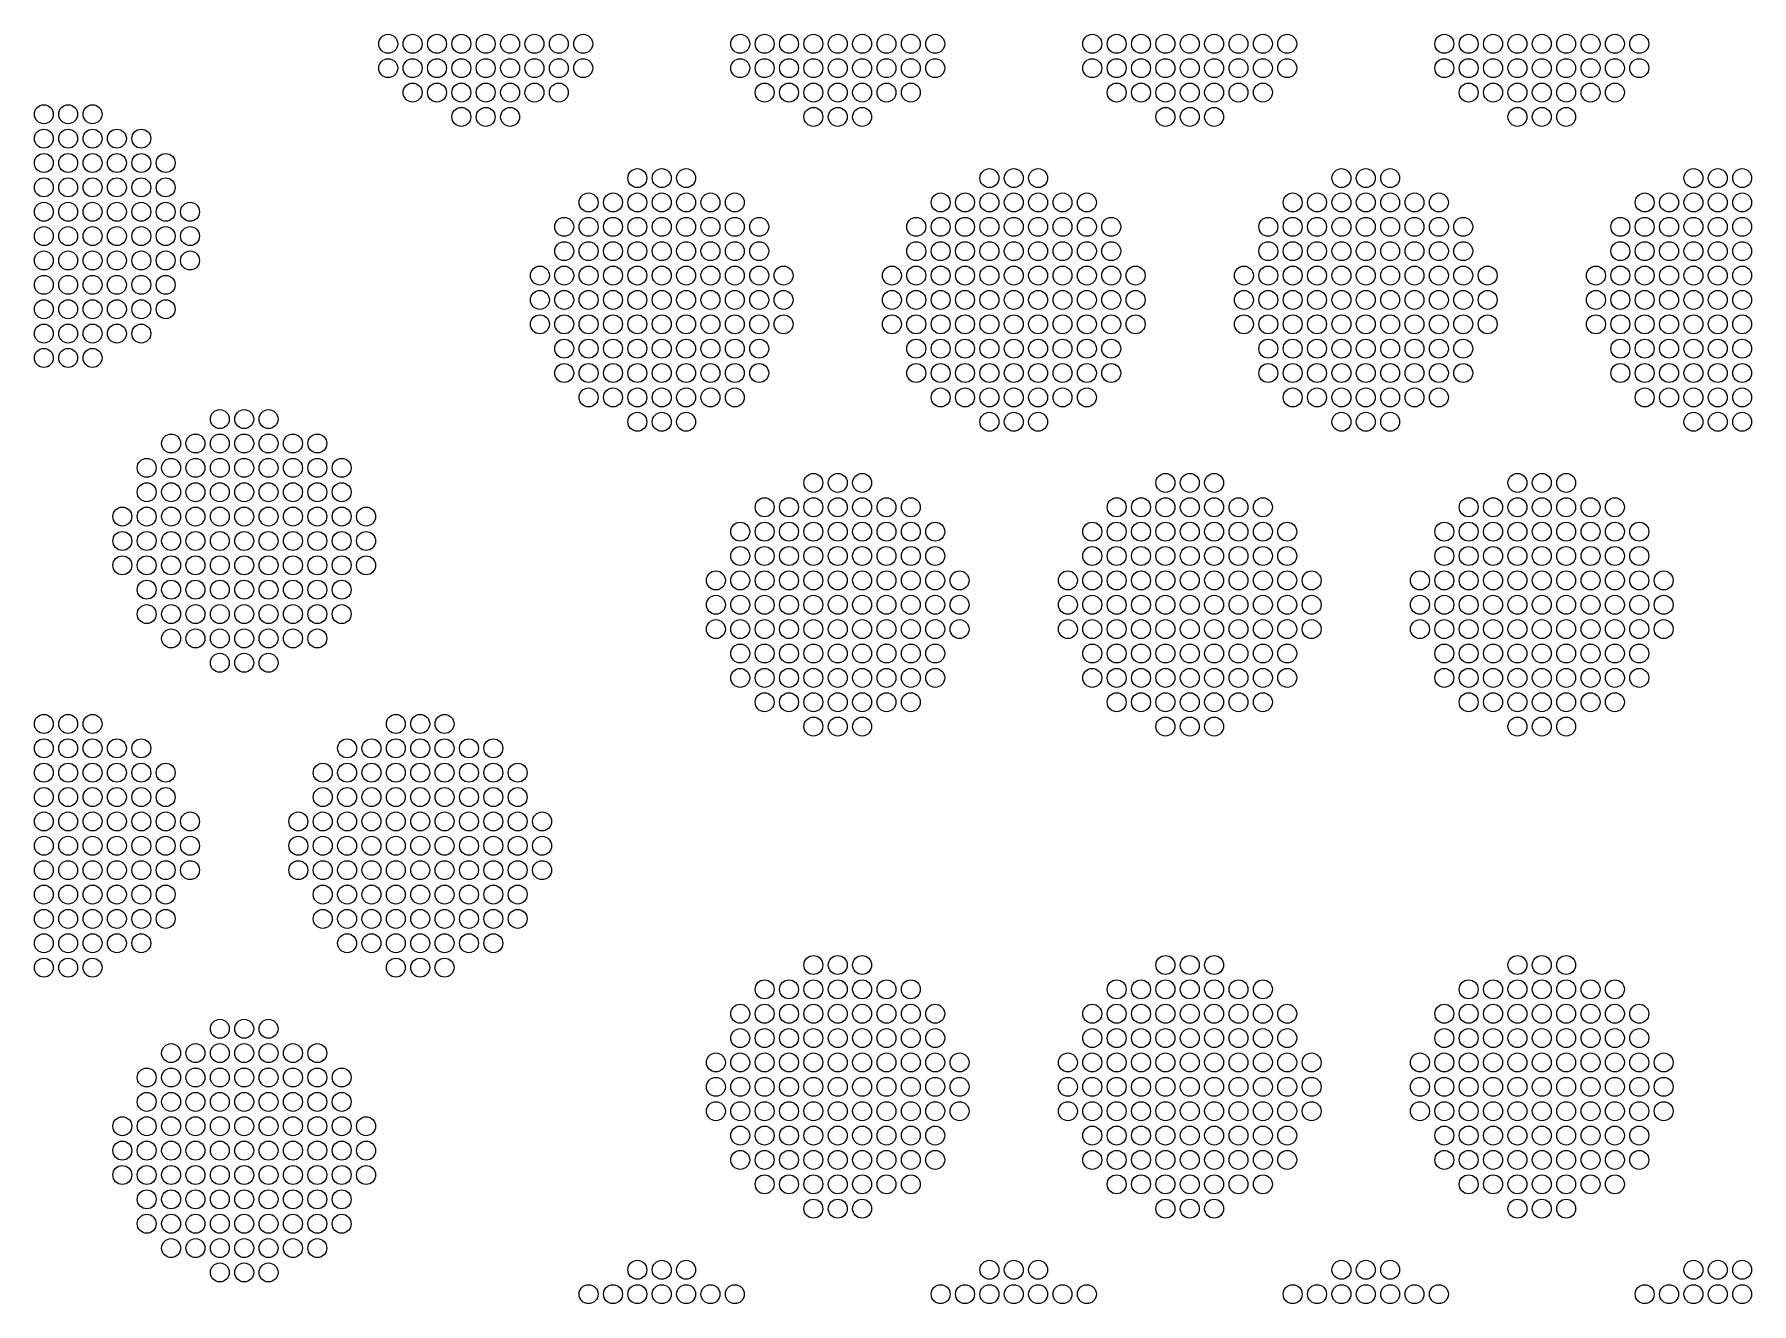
# Model space of a CAD drawing. Extents: x -49 to 54, y -38 to 38.
# Drawn here: x -23.31 to -16.97, y -28.4 to -23.71 of the extents above; entities that cross this region are included whole.
import ezdxf

# ---------------------------------------------------------------- set-up
doc = ezdxf.new("R2010")
doc.units = 0
doc.layers.add('LOWER_ELECTRODE', color=1, linetype='CONTINUOUS')

msp = doc.modelspace()

# ---------------------------------------------------------------- linework, layer by layer
at = {"layer": 'LOWER_ELECTRODE'}
for centre in [(-22.0065, -23.7439), (-21.9165, -23.7439), (-21.8265, -23.7439), (-21.7365, -23.7439), (-21.6465, -23.7439), (-21.5565, -23.7439), (-21.4665, -23.7439), (-21.3765, -23.7439), (-21.2865, -23.7439), (-20.7065, -23.7439), (-20.6165, -23.7439), (-20.5265, -23.7439), (-20.4365, -23.7439), (-20.3465, -23.7439), (-20.2565, -23.7439), (-20.1665, -23.7439), (-20.0765, -23.7439), (-19.9865, -23.7439), (-19.4065, -23.7439), (-19.3165, -23.7439), (-19.2265, -23.7439), (-19.1365, -23.7439), (-19.0465, -23.7439), (-18.9565, -23.7439), (-18.8665, -23.7439), (-18.7765, -23.7439), (-18.6865, -23.7439), (-18.1065, -23.7439), (-18.0165, -23.7439), (-17.9265, -23.7439), (-17.8365, -23.7439), (-17.7465, -23.7439), (-17.6565, -23.7439), (-17.5665, -23.7439), (-17.4765, -23.7439), (-17.3865, -23.7439), (-22.0065, -23.8339), (-21.9165, -23.8339), (-21.8265, -23.8339), (-21.7365, -23.8339), (-21.6465, -23.8339), (-21.5565, -23.8339), (-21.4665, -23.8339), (-21.3765, -23.8339), (-21.2865, -23.8339), (-20.7065, -23.8339), (-20.6165, -23.8339), (-20.5265, -23.8339), (-20.4365, -23.8339), (-20.3465, -23.8339), (-20.2565, -23.8339), (-20.1665, -23.8339), (-20.0765, -23.8339), (-19.9865, -23.8339), (-19.4065, -23.8339), (-19.3165, -23.8339), (-19.2265, -23.8339), (-19.1365, -23.8339), (-19.0465, -23.8339), (-18.9565, -23.8339), (-18.8665, -23.8339), (-18.7765, -23.8339), (-18.6865, -23.8339), (-18.1065, -23.8339), (-18.0165, -23.8339), (-17.9265, -23.8339), (-17.8365, -23.8339), (-17.7465, -23.8339), (-17.6565, -23.8339), (-17.5665, -23.8339), (-17.4765, -23.8339), (-17.3865, -23.8339), (-21.9165, -23.9239), (-21.8265, -23.9239), (-21.7365, -23.9239), (-21.6465, -23.9239), (-21.5565, -23.9239), (-21.4665, -23.9239), (-21.3765, -23.9239), (-20.6165, -23.9239), (-20.5265, -23.9239), (-20.4365, -23.9239), (-20.3465, -23.9239), (-20.2565, -23.9239), (-20.1665, -23.9239), (-20.0765, -23.9239), (-19.3165, -23.9239), (-19.2265, -23.9239), (-19.1365, -23.9239), (-19.0465, -23.9239), (-18.9565, -23.9239), (-18.8665, -23.9239), (-18.7765, -23.9239), (-18.0165, -23.9239), (-17.9265, -23.9239), (-17.8365, -23.9239), (-17.7465, -23.9239), (-17.6565, -23.9239), (-17.5665, -23.9239), (-17.4765, -23.9239), (-23.2784, -24.0041), (-23.1884, -24.0041), (-23.0984, -24.0041), (-21.7365, -24.0139), (-21.6465, -24.0139), (-21.5565, -24.0139), (-20.4365, -24.0139), (-20.3465, -24.0139), (-20.2565, -24.0139), (-19.1365, -24.0139), (-19.0465, -24.0139), (-18.9565, -24.0139), (-17.8365, -24.0139), (-17.7465, -24.0139), (-17.6565, -24.0139), (-23.2784, -24.0941), (-23.1884, -24.0941), (-23.0984, -24.0941), (-23.0084, -24.0941), (-22.9184, -24.0941), (-23.2784, -24.1841), (-23.1884, -24.1841), (-23.0984, -24.1841), (-23.0084, -24.1841), (-22.9184, -24.1841), (-22.8284, -24.1841), (-21.0865, -24.2398), (-20.9965, -24.2398), (-20.9065, -24.2398), (-19.7865, -24.2398), (-19.6965, -24.2398), (-19.6065, -24.2398), (-18.4865, -24.2398), (-18.3965, -24.2398), (-18.3065, -24.2398), (-17.1865, -24.2398), (-17.0965, -24.2398), (-17.0065, -24.2398), (-23.2784, -24.2741), (-23.1884, -24.2741), (-23.0984, -24.2741), (-23.0084, -24.2741), (-22.9184, -24.2741), (-22.8284, -24.2741), (-23.2784, -24.3641), (-23.1884, -24.3641), (-23.0984, -24.3641), (-23.0084, -24.3641), (-22.9184, -24.3641), (-22.8284, -24.3641), (-22.7384, -24.3641), (-21.2665, -24.3298), (-21.1765, -24.3298), (-21.0865, -24.3298), (-20.9965, -24.3298), (-20.9065, -24.3298), (-20.8165, -24.3298), (-20.7265, -24.3298), (-19.9665, -24.3298), (-19.8765, -24.3298), (-19.7865, -24.3298), (-19.6965, -24.3298), (-19.6065, -24.3298), (-19.5165, -24.3298), (-19.4265, -24.3298), (-18.6665, -24.3298), (-18.5765, -24.3298), (-18.4865, -24.3298), (-18.3965, -24.3298), (-18.3065, -24.3298), (-18.2165, -24.3298), (-18.1265, -24.3298), (-17.3665, -24.3298), (-17.2765, -24.3298), (-17.1865, -24.3298), (-17.0965, -24.3298), (-17.0065, -24.3298), (-21.3565, -24.4198), (-21.2665, -24.4198), (-21.1765, -24.4198), (-21.0865, -24.4198), (-20.9965, -24.4198), (-20.9065, -24.4198), (-20.8165, -24.4198), (-20.7265, -24.4198), (-20.6365, -24.4198), (-20.0565, -24.4198), (-19.9665, -24.4198), (-19.8765, -24.4198), (-19.7865, -24.4198), (-19.6965, -24.4198), (-19.6065, -24.4198), (-19.5165, -24.4198), (-19.4265, -24.4198), (-19.3365, -24.4198), (-18.7565, -24.4198), (-18.6665, -24.4198), (-18.5765, -24.4198), (-18.4865, -24.4198), (-18.3965, -24.4198), (-18.3065, -24.4198), (-18.2165, -24.4198), (-18.1265, -24.4198), (-18.0365, -24.4198), (-17.4565, -24.4198), (-17.3665, -24.4198), (-17.2765, -24.4198), (-17.1865, -24.4198), (-17.0965, -24.4198), (-17.0065, -24.4198), (-23.2784, -24.4541), (-23.1884, -24.4541), (-23.0984, -24.4541), (-23.0084, -24.4541), (-22.9184, -24.4541), (-22.8284, -24.4541), (-22.7384, -24.4541), (-21.3565, -24.5098), (-21.2665, -24.5098), (-21.1765, -24.5098), (-21.0865, -24.5098), (-20.9965, -24.5098), (-20.9065, -24.5098), (-20.8165, -24.5098), (-20.7265, -24.5098), (-20.6365, -24.5098), (-20.0565, -24.5098), (-19.9665, -24.5098), (-19.8765, -24.5098), (-19.7865, -24.5098), (-19.6965, -24.5098), (-19.6065, -24.5098), (-19.5165, -24.5098), (-19.4265, -24.5098), (-19.3365, -24.5098), (-18.7565, -24.5098), (-18.6665, -24.5098), (-18.5765, -24.5098), (-18.4865, -24.5098), (-18.3965, -24.5098), (-18.3065, -24.5098), (-18.2165, -24.5098), (-18.1265, -24.5098), (-18.0365, -24.5098), (-17.4565, -24.5098), (-17.3665, -24.5098), (-17.2765, -24.5098), (-17.1865, -24.5098), (-17.0965, -24.5098), (-17.0065, -24.5098), (-23.2784, -24.5441), (-23.1884, -24.5441), (-23.0984, -24.5441), (-23.0084, -24.5441), (-22.9184, -24.5441), (-22.8284, -24.5441), (-22.7384, -24.5441), (-23.2784, -24.6341), (-23.1884, -24.6341), (-23.0984, -24.6341), (-23.0084, -24.6341), (-22.9184, -24.6341), (-22.8284, -24.6341), (-21.4465, -24.5998), (-21.3565, -24.5998), (-21.2665, -24.5998), (-21.1765, -24.5998), (-21.0865, -24.5998), (-20.9965, -24.5998), (-20.9065, -24.5998), (-20.8165, -24.5998), (-20.7265, -24.5998), (-20.6365, -24.5998), (-20.5465, -24.5998), (-20.1465, -24.5998), (-20.0565, -24.5998), (-19.9665, -24.5998), (-19.8765, -24.5998), (-19.7865, -24.5998), (-19.6965, -24.5998), (-19.6065, -24.5998), (-19.5165, -24.5998), (-19.4265, -24.5998), (-19.3365, -24.5998), (-19.2465, -24.5998), (-18.8465, -24.5998), (-18.7565, -24.5998), (-18.6665, -24.5998), (-18.5765, -24.5998), (-18.4865, -24.5998), (-18.3965, -24.5998), (-18.3065, -24.5998), (-18.2165, -24.5998), (-18.1265, -24.5998), (-18.0365, -24.5998), (-17.9465, -24.5998), (-17.5465, -24.5998), (-17.4565, -24.5998), (-17.3665, -24.5998), (-17.2765, -24.5998), (-17.1865, -24.5998), (-17.0965, -24.5998), (-17.0065, -24.5998), (-21.4465, -24.6898), (-21.3565, -24.6898), (-21.2665, -24.6898), (-21.1765, -24.6898), (-21.0865, -24.6898), (-20.9965, -24.6898), (-20.9065, -24.6898), (-20.8165, -24.6898), (-20.7265, -24.6898), (-20.6365, -24.6898), (-20.5465, -24.6898), (-20.1465, -24.6898), (-20.0565, -24.6898), (-19.9665, -24.6898), (-19.8765, -24.6898), (-19.7865, -24.6898), (-19.6965, -24.6898), (-19.6065, -24.6898), (-19.5165, -24.6898), (-19.4265, -24.6898), (-19.3365, -24.6898), (-19.2465, -24.6898), (-18.8465, -24.6898), (-18.7565, -24.6898), (-18.6665, -24.6898), (-18.5765, -24.6898), (-18.4865, -24.6898), (-18.3965, -24.6898), (-18.3065, -24.6898), (-18.2165, -24.6898), (-18.1265, -24.6898), (-18.0365, -24.6898), (-17.9465, -24.6898), (-17.5465, -24.6898), (-17.4565, -24.6898), (-17.3665, -24.6898), (-17.2765, -24.6898), (-17.1865, -24.6898), (-17.0965, -24.6898), (-17.0065, -24.6898), (-23.2784, -24.7241), (-23.1884, -24.7241), (-23.0984, -24.7241), (-23.0084, -24.7241), (-22.9184, -24.7241), (-22.8284, -24.7241), (-23.2784, -24.8141), (-23.1884, -24.8141), (-23.0984, -24.8141), (-23.0084, -24.8141), (-22.9184, -24.8141), (-21.4465, -24.7798), (-21.3565, -24.7798), (-21.2665, -24.7798), (-21.1765, -24.7798), (-21.0865, -24.7798), (-20.9965, -24.7798), (-20.9065, -24.7798), (-20.8165, -24.7798), (-20.7265, -24.7798), (-20.6365, -24.7798), (-20.5465, -24.7798), (-20.1465, -24.7798), (-20.0565, -24.7798), (-19.9665, -24.7798), (-19.8765, -24.7798), (-19.7865, -24.7798), (-19.6965, -24.7798), (-19.6065, -24.7798), (-19.5165, -24.7798), (-19.4265, -24.7798), (-19.3365, -24.7798), (-19.2465, -24.7798), (-18.8465, -24.7798), (-18.7565, -24.7798), (-18.6665, -24.7798), (-18.5765, -24.7798), (-18.4865, -24.7798), (-18.3965, -24.7798), (-18.3065, -24.7798), (-18.2165, -24.7798), (-18.1265, -24.7798), (-18.0365, -24.7798), (-17.9465, -24.7798), (-17.5465, -24.7798), (-17.4565, -24.7798), (-17.3665, -24.7798), (-17.2765, -24.7798), (-17.1865, -24.7798), (-17.0965, -24.7798), (-17.0065, -24.7798), (-21.3565, -24.8698), (-21.2665, -24.8698), (-21.1765, -24.8698), (-21.0865, -24.8698), (-20.9965, -24.8698), (-20.9065, -24.8698), (-20.8165, -24.8698), (-20.7265, -24.8698), (-20.6365, -24.8698), (-20.0565, -24.8698), (-19.9665, -24.8698), (-19.8765, -24.8698), (-19.7865, -24.8698), (-19.6965, -24.8698), (-19.6065, -24.8698), (-19.5165, -24.8698), (-19.4265, -24.8698), (-19.3365, -24.8698), (-18.7565, -24.8698), (-18.6665, -24.8698), (-18.5765, -24.8698), (-18.4865, -24.8698), (-18.3965, -24.8698), (-18.3065, -24.8698), (-18.2165, -24.8698), (-18.1265, -24.8698), (-18.0365, -24.8698), (-17.4565, -24.8698), (-17.3665, -24.8698), (-17.2765, -24.8698), (-17.1865, -24.8698), (-17.0965, -24.8698), (-17.0065, -24.8698), (-23.2784, -24.9041), (-23.1884, -24.9041), (-23.0984, -24.9041), (-21.3565, -24.9598), (-21.2665, -24.9598), (-21.1765, -24.9598), (-21.0865, -24.9598), (-20.9965, -24.9598), (-20.9065, -24.9598), (-20.8165, -24.9598), (-20.7265, -24.9598), (-20.6365, -24.9598), (-20.0565, -24.9598), (-19.9665, -24.9598), (-19.8765, -24.9598), (-19.7865, -24.9598), (-19.6965, -24.9598), (-19.6065, -24.9598), (-19.5165, -24.9598), (-19.4265, -24.9598), (-19.3365, -24.9598), (-18.7565, -24.9598), (-18.6665, -24.9598), (-18.5765, -24.9598), (-18.4865, -24.9598), (-18.3965, -24.9598), (-18.3065, -24.9598), (-18.2165, -24.9598), (-18.1265, -24.9598), (-18.0365, -24.9598), (-17.4565, -24.9598), (-17.3665, -24.9598), (-17.2765, -24.9598), (-17.1865, -24.9598), (-17.0965, -24.9598), (-17.0065, -24.9598), (-21.2665, -25.0498), (-21.1765, -25.0498), (-21.0865, -25.0498), (-20.9965, -25.0498), (-20.9065, -25.0498), (-20.8165, -25.0498), (-20.7265, -25.0498), (-19.9665, -25.0498), (-19.8765, -25.0498), (-19.7865, -25.0498), (-19.6965, -25.0498), (-19.6065, -25.0498), (-19.5165, -25.0498), (-19.4265, -25.0498), (-18.6665, -25.0498), (-18.5765, -25.0498), (-18.4865, -25.0498), (-18.3965, -25.0498), (-18.3065, -25.0498), (-18.2165, -25.0498), (-18.1265, -25.0498), (-17.3665, -25.0498), (-17.2765, -25.0498), (-17.1865, -25.0498), (-17.0965, -25.0498), (-17.0065, -25.0498), (-22.6284, -25.13), (-22.5384, -25.13), (-22.4484, -25.13), (-21.0865, -25.1398), (-20.9965, -25.1398), (-20.9065, -25.1398), (-19.7865, -25.1398), (-19.6965, -25.1398), (-19.6065, -25.1398), (-18.4865, -25.1398), (-18.3965, -25.1398), (-18.3065, -25.1398), (-17.1865, -25.1398), (-17.0965, -25.1398), (-17.0065, -25.1398), (-22.8084, -25.22), (-22.7184, -25.22), (-22.6284, -25.22), (-22.5384, -25.22), (-22.4484, -25.22), (-22.3584, -25.22), (-22.2684, -25.22), (-22.8984, -25.31), (-22.8084, -25.31), (-22.7184, -25.31), (-22.6284, -25.31), (-22.5384, -25.31), (-22.4484, -25.31), (-22.3584, -25.31), (-22.2684, -25.31), (-22.1784, -25.31), (-22.8984, -25.4), (-22.8084, -25.4), (-22.7184, -25.4), (-22.6284, -25.4), (-22.5384, -25.4), (-22.4484, -25.4), (-22.3584, -25.4), (-22.2684, -25.4), (-22.1784, -25.4), (-20.4365, -25.3656), (-20.3465, -25.3656), (-20.2565, -25.3656), (-19.1365, -25.3656), (-19.0465, -25.3656), (-18.9565, -25.3656), (-17.8365, -25.3656), (-17.7465, -25.3656), (-17.6565, -25.3656), (-20.6165, -25.4556), (-20.5265, -25.4556), (-20.4365, -25.4556), (-20.3465, -25.4556), (-20.2565, -25.4556), (-20.1665, -25.4556), (-20.0765, -25.4556), (-19.3165, -25.4556), (-19.2265, -25.4556), (-19.1365, -25.4556), (-19.0465, -25.4556), (-18.9565, -25.4556), (-18.8665, -25.4556), (-18.7765, -25.4556), (-18.0165, -25.4556), (-17.9265, -25.4556), (-17.8365, -25.4556), (-17.7465, -25.4556), (-17.6565, -25.4556), (-17.5665, -25.4556), (-17.4765, -25.4556), (-22.9884, -25.49), (-22.8984, -25.49), (-22.8084, -25.49), (-22.7184, -25.49), (-22.6284, -25.49), (-22.5384, -25.49), (-22.4484, -25.49), (-22.3584, -25.49), (-22.2684, -25.49), (-22.1784, -25.49), (-22.0884, -25.49), (-22.9884, -25.58), (-22.8984, -25.58), (-22.8084, -25.58), (-22.7184, -25.58), (-22.6284, -25.58), (-22.5384, -25.58), (-22.4484, -25.58), (-22.3584, -25.58), (-22.2684, -25.58), (-22.1784, -25.58), (-22.0884, -25.58), (-20.7065, -25.5456), (-20.6165, -25.5456), (-20.5265, -25.5456), (-20.4365, -25.5456), (-20.3465, -25.5456), (-20.2565, -25.5456), (-20.1665, -25.5456), (-20.0765, -25.5456), (-19.9865, -25.5456), (-19.4065, -25.5456), (-19.3165, -25.5456), (-19.2265, -25.5456), (-19.1365, -25.5456), (-19.0465, -25.5456), (-18.9565, -25.5456), (-18.8665, -25.5456), (-18.7765, -25.5456), (-18.6865, -25.5456), (-18.1065, -25.5456), (-18.0165, -25.5456), (-17.9265, -25.5456), (-17.8365, -25.5456), (-17.7465, -25.5456), (-17.6565, -25.5456), (-17.5665, -25.5456), (-17.4765, -25.5456), (-17.3865, -25.5456), (-20.7065, -25.6356), (-20.6165, -25.6356), (-20.5265, -25.6356), (-20.4365, -25.6356), (-20.3465, -25.6356), (-20.2565, -25.6356), (-20.1665, -25.6356), (-20.0765, -25.6356), (-19.9865, -25.6356), (-19.4065, -25.6356), (-19.3165, -25.6356), (-19.2265, -25.6356), (-19.1365, -25.6356), (-19.0465, -25.6356), (-18.9565, -25.6356), (-18.8665, -25.6356), (-18.7765, -25.6356), (-18.6865, -25.6356), (-18.1065, -25.6356), (-18.0165, -25.6356), (-17.9265, -25.6356), (-17.8365, -25.6356), (-17.7465, -25.6356), (-17.6565, -25.6356), (-17.5665, -25.6356), (-17.4765, -25.6356), (-17.3865, -25.6356), (-22.9884, -25.67), (-22.8984, -25.67), (-22.8084, -25.67), (-22.7184, -25.67), (-22.6284, -25.67), (-22.5384, -25.67), (-22.4484, -25.67), (-22.3584, -25.67), (-22.2684, -25.67), (-22.1784, -25.67), (-22.0884, -25.67), (-22.8984, -25.76), (-22.8084, -25.76), (-22.7184, -25.76), (-22.6284, -25.76), (-22.5384, -25.76), (-22.4484, -25.76), (-22.3584, -25.76), (-22.2684, -25.76), (-22.1784, -25.76), (-20.7965, -25.7256), (-20.7065, -25.7256), (-20.6165, -25.7256), (-20.5265, -25.7256), (-20.4365, -25.7256), (-20.3465, -25.7256), (-20.2565, -25.7256), (-20.1665, -25.7256), (-20.0765, -25.7256), (-19.9865, -25.7256), (-19.8965, -25.7256), (-19.4965, -25.7256), (-19.4065, -25.7256), (-19.3165, -25.7256), (-19.2265, -25.7256), (-19.1365, -25.7256), (-19.0465, -25.7256), (-18.9565, -25.7256), (-18.8665, -25.7256), (-18.7765, -25.7256), (-18.6865, -25.7256), (-18.5965, -25.7256), (-18.1965, -25.7256), (-18.1065, -25.7256), (-18.0165, -25.7256), (-17.9265, -25.7256), (-17.8365, -25.7256), (-17.7465, -25.7256), (-17.6565, -25.7256), (-17.5665, -25.7256), (-17.4765, -25.7256), (-17.3865, -25.7256), (-17.2965, -25.7256), (-20.7965, -25.8156), (-20.7065, -25.8156), (-20.6165, -25.8156), (-20.5265, -25.8156), (-20.4365, -25.8156), (-20.3465, -25.8156), (-20.2565, -25.8156), (-20.1665, -25.8156), (-20.0765, -25.8156), (-19.9865, -25.8156), (-19.8965, -25.8156), (-19.4965, -25.8156), (-19.4065, -25.8156), (-19.3165, -25.8156), (-19.2265, -25.8156), (-19.1365, -25.8156), (-19.0465, -25.8156), (-18.9565, -25.8156), (-18.8665, -25.8156), (-18.7765, -25.8156), (-18.6865, -25.8156), (-18.5965, -25.8156), (-18.1965, -25.8156), (-18.1065, -25.8156), (-18.0165, -25.8156), (-17.9265, -25.8156), (-17.8365, -25.8156), (-17.7465, -25.8156), (-17.6565, -25.8156), (-17.5665, -25.8156), (-17.4765, -25.8156), (-17.3865, -25.8156), (-17.2965, -25.8156), (-22.8984, -25.85), (-22.8084, -25.85), (-22.7184, -25.85), (-22.6284, -25.85), (-22.5384, -25.85), (-22.4484, -25.85), (-22.3584, -25.85), (-22.2684, -25.85), (-22.1784, -25.85), (-20.7965, -25.9056), (-20.7065, -25.9056), (-20.6165, -25.9056), (-20.5265, -25.9056), (-20.4365, -25.9056), (-20.3465, -25.9056), (-20.2565, -25.9056), (-20.1665, -25.9056), (-20.0765, -25.9056), (-19.9865, -25.9056), (-19.8965, -25.9056), (-19.4965, -25.9056), (-19.4065, -25.9056), (-19.3165, -25.9056), (-19.2265, -25.9056), (-19.1365, -25.9056), (-19.0465, -25.9056), (-18.9565, -25.9056), (-18.8665, -25.9056), (-18.7765, -25.9056), (-18.6865, -25.9056), (-18.5965, -25.9056), (-18.1965, -25.9056), (-18.1065, -25.9056), (-18.0165, -25.9056), (-17.9265, -25.9056), (-17.8365, -25.9056), (-17.7465, -25.9056), (-17.6565, -25.9056), (-17.5665, -25.9056), (-17.4765, -25.9056), (-17.3865, -25.9056), (-17.2965, -25.9056), (-22.8084, -25.94), (-22.7184, -25.94), (-22.6284, -25.94), (-22.5384, -25.94), (-22.4484, -25.94), (-22.3584, -25.94), (-22.2684, -25.94), (-22.6284, -26.03), (-22.5384, -26.03), (-22.4484, -26.03), (-20.7065, -25.9956), (-20.6165, -25.9956), (-20.5265, -25.9956), (-20.4365, -25.9956), (-20.3465, -25.9956), (-20.2565, -25.9956), (-20.1665, -25.9956), (-20.0765, -25.9956), (-19.9865, -25.9956), (-19.4065, -25.9956), (-19.3165, -25.9956), (-19.2265, -25.9956), (-19.1365, -25.9956), (-19.0465, -25.9956), (-18.9565, -25.9956), (-18.8665, -25.9956), (-18.7765, -25.9956), (-18.6865, -25.9956), (-18.1065, -25.9956), (-18.0165, -25.9956), (-17.9265, -25.9956), (-17.8365, -25.9956), (-17.7465, -25.9956), (-17.6565, -25.9956), (-17.5665, -25.9956), (-17.4765, -25.9956), (-17.3865, -25.9956), (-20.7065, -26.0856), (-20.6165, -26.0856), (-20.5265, -26.0856), (-20.4365, -26.0856), (-20.3465, -26.0856), (-20.2565, -26.0856), (-20.1665, -26.0856), (-20.0765, -26.0856), (-19.9865, -26.0856), (-19.4065, -26.0856), (-19.3165, -26.0856), (-19.2265, -26.0856), (-19.1365, -26.0856), (-19.0465, -26.0856), (-18.9565, -26.0856), (-18.8665, -26.0856), (-18.7765, -26.0856), (-18.6865, -26.0856), (-18.1065, -26.0856), (-18.0165, -26.0856), (-17.9265, -26.0856), (-17.8365, -26.0856), (-17.7465, -26.0856), (-17.6565, -26.0856), (-17.5665, -26.0856), (-17.4765, -26.0856), (-17.3865, -26.0856), (-20.6165, -26.1756), (-20.5265, -26.1756), (-20.4365, -26.1756), (-20.3465, -26.1756), (-20.2565, -26.1756), (-20.1665, -26.1756), (-20.0765, -26.1756), (-19.3165, -26.1756), (-19.2265, -26.1756), (-19.1365, -26.1756), (-19.0465, -26.1756), (-18.9565, -26.1756), (-18.8665, -26.1756), (-18.7765, -26.1756), (-18.0165, -26.1756), (-17.9265, -26.1756), (-17.8365, -26.1756), (-17.7465, -26.1756), (-17.6565, -26.1756), (-17.5665, -26.1756), (-17.4765, -26.1756), (-23.2784, -26.2558), (-23.1884, -26.2558), (-23.0984, -26.2558), (-21.9784, -26.2558), (-21.8884, -26.2558), (-21.7984, -26.2558), (-20.4365, -26.2656), (-20.3465, -26.2656), (-20.2565, -26.2656), (-19.1365, -26.2656), (-19.0465, -26.2656), (-18.9565, -26.2656), (-17.8365, -26.2656), (-17.7465, -26.2656), (-17.6565, -26.2656), (-23.2784, -26.3458), (-23.1884, -26.3458), (-23.0984, -26.3458), (-23.0084, -26.3458), (-22.9184, -26.3458), (-22.1584, -26.3458), (-22.0684, -26.3458), (-21.9784, -26.3458), (-21.8884, -26.3458), (-21.7984, -26.3458), (-21.7084, -26.3458), (-21.6184, -26.3458), (-23.2784, -26.4358), (-23.1884, -26.4358), (-23.0984, -26.4358), (-23.0084, -26.4358), (-22.9184, -26.4358), (-22.8284, -26.4358), (-22.2484, -26.4358), (-22.1584, -26.4358), (-22.0684, -26.4358), (-21.9784, -26.4358), (-21.8884, -26.4358), (-21.7984, -26.4358), (-21.7084, -26.4358), (-21.6184, -26.4358), (-21.5284, -26.4358), (-23.2784, -26.5258), (-23.1884, -26.5258), (-23.0984, -26.5258), (-23.0084, -26.5258), (-22.9184, -26.5258), (-22.8284, -26.5258), (-22.2484, -26.5258), (-22.1584, -26.5258), (-22.0684, -26.5258), (-21.9784, -26.5258), (-21.8884, -26.5258), (-21.7984, -26.5258), (-21.7084, -26.5258), (-21.6184, -26.5258), (-21.5284, -26.5258), (-23.2784, -26.6158), (-23.1884, -26.6158), (-23.0984, -26.6158), (-23.0084, -26.6158), (-22.9184, -26.6158), (-22.8284, -26.6158), (-22.7384, -26.6158), (-22.3384, -26.6158), (-22.2484, -26.6158), (-22.1584, -26.6158), (-22.0684, -26.6158), (-21.9784, -26.6158), (-21.8884, -26.6158), (-21.7984, -26.6158), (-21.7084, -26.6158), (-21.6184, -26.6158), (-21.5284, -26.6158), (-21.4384, -26.6158), (-23.2784, -26.7058), (-23.1884, -26.7058), (-23.0984, -26.7058), (-23.0084, -26.7058), (-22.9184, -26.7058), (-22.8284, -26.7058), (-22.7384, -26.7058), (-22.3384, -26.7058), (-22.2484, -26.7058), (-22.1584, -26.7058), (-22.0684, -26.7058), (-21.9784, -26.7058), (-21.8884, -26.7058), (-21.7984, -26.7058), (-21.7084, -26.7058), (-21.6184, -26.7058), (-21.5284, -26.7058), (-21.4384, -26.7058), (-23.2784, -26.7958), (-23.1884, -26.7958), (-23.0984, -26.7958), (-23.0084, -26.7958), (-22.9184, -26.7958), (-22.8284, -26.7958), (-22.7384, -26.7958), (-22.3384, -26.7958), (-22.2484, -26.7958), (-22.1584, -26.7958), (-22.0684, -26.7958), (-21.9784, -26.7958), (-21.8884, -26.7958), (-21.7984, -26.7958), (-21.7084, -26.7958), (-21.6184, -26.7958), (-21.5284, -26.7958), (-21.4384, -26.7958), (-23.2784, -26.8858), (-23.1884, -26.8858), (-23.0984, -26.8858), (-23.0084, -26.8858), (-22.9184, -26.8858), (-22.8284, -26.8858), (-22.2484, -26.8858), (-22.1584, -26.8858), (-22.0684, -26.8858), (-21.9784, -26.8858), (-21.8884, -26.8858), (-21.7984, -26.8858), (-21.7084, -26.8858), (-21.6184, -26.8858), (-21.5284, -26.8858), (-23.2784, -26.9758), (-23.1884, -26.9758), (-23.0984, -26.9758), (-23.0084, -26.9758), (-22.9184, -26.9758), (-22.8284, -26.9758), (-22.2484, -26.9758), (-22.1584, -26.9758), (-22.0684, -26.9758), (-21.9784, -26.9758), (-21.8884, -26.9758), (-21.7984, -26.9758), (-21.7084, -26.9758), (-21.6184, -26.9758), (-21.5284, -26.9758), (-23.2784, -27.0658), (-23.1884, -27.0658), (-23.0984, -27.0658), (-23.0084, -27.0658), (-22.9184, -27.0658), (-22.1584, -27.0658), (-22.0684, -27.0658), (-21.9784, -27.0658), (-21.8884, -27.0658), (-21.7984, -27.0658), (-21.7084, -27.0658), (-21.6184, -27.0658), (-23.2784, -27.1558), (-23.1884, -27.1558), (-23.0984, -27.1558), (-21.9784, -27.1558), (-21.8884, -27.1558), (-21.7984, -27.1558), (-20.4365, -27.146), (-20.3465, -27.146), (-20.2565, -27.146), (-19.1365, -27.146), (-19.0465, -27.146), (-18.9565, -27.146), (-17.8365, -27.146), (-17.7465, -27.146), (-17.6565, -27.146), (-20.6165, -27.236), (-20.5265, -27.236), (-20.4365, -27.236), (-20.3465, -27.236), (-20.2565, -27.236), (-20.1665, -27.236), (-20.0765, -27.236), (-19.3165, -27.236), (-19.2265, -27.236), (-19.1365, -27.236), (-19.0465, -27.236), (-18.9565, -27.236), (-18.8665, -27.236), (-18.7765, -27.236), (-18.0165, -27.236), (-17.9265, -27.236), (-17.8365, -27.236), (-17.7465, -27.236), (-17.6565, -27.236), (-17.5665, -27.236), (-17.4765, -27.236), (-20.7065, -27.326), (-20.6165, -27.326), (-20.5265, -27.326), (-20.4365, -27.326), (-20.3465, -27.326), (-20.2565, -27.326), (-20.1665, -27.326), (-20.0765, -27.326), (-19.9865, -27.326), (-19.4065, -27.326), (-19.3165, -27.326), (-19.2265, -27.326), (-19.1365, -27.326), (-19.0465, -27.326), (-18.9565, -27.326), (-18.8665, -27.326), (-18.7765, -27.326), (-18.6865, -27.326), (-18.1065, -27.326), (-18.0165, -27.326), (-17.9265, -27.326), (-17.8365, -27.326), (-17.7465, -27.326), (-17.6565, -27.326), (-17.5665, -27.326), (-17.4765, -27.326), (-17.3865, -27.326), (-22.6284, -27.3816), (-22.5384, -27.3816), (-22.4484, -27.3816), (-20.7065, -27.416), (-20.6165, -27.416), (-20.5265, -27.416), (-20.4365, -27.416), (-20.3465, -27.416), (-20.2565, -27.416), (-20.1665, -27.416), (-20.0765, -27.416), (-19.9865, -27.416), (-19.4065, -27.416), (-19.3165, -27.416), (-19.2265, -27.416), (-19.1365, -27.416), (-19.0465, -27.416), (-18.9565, -27.416), (-18.8665, -27.416), (-18.7765, -27.416), (-18.6865, -27.416), (-18.1065, -27.416), (-18.0165, -27.416), (-17.9265, -27.416), (-17.8365, -27.416), (-17.7465, -27.416), (-17.6565, -27.416), (-17.5665, -27.416), (-17.4765, -27.416), (-17.3865, -27.416), (-22.8084, -27.4716), (-22.7184, -27.4716), (-22.6284, -27.4716), (-22.5384, -27.4716), (-22.4484, -27.4716), (-22.3584, -27.4716), (-22.2684, -27.4716), (-20.7965, -27.506), (-20.7065, -27.506), (-20.6165, -27.506), (-20.5265, -27.506), (-20.4365, -27.506), (-20.3465, -27.506), (-20.2565, -27.506), (-20.1665, -27.506), (-20.0765, -27.506), (-19.9865, -27.506), (-19.8965, -27.506), (-19.4965, -27.506), (-19.4065, -27.506), (-19.3165, -27.506), (-19.2265, -27.506), (-19.1365, -27.506), (-19.0465, -27.506), (-18.9565, -27.506), (-18.8665, -27.506), (-18.7765, -27.506), (-18.6865, -27.506), (-18.5965, -27.506), (-18.1965, -27.506), (-18.1065, -27.506), (-18.0165, -27.506), (-17.9265, -27.506), (-17.8365, -27.506), (-17.7465, -27.506), (-17.6565, -27.506), (-17.5665, -27.506), (-17.4765, -27.506), (-17.3865, -27.506), (-17.2965, -27.506), (-22.8984, -27.5616), (-22.8084, -27.5616), (-22.7184, -27.5616), (-22.6284, -27.5616), (-22.5384, -27.5616), (-22.4484, -27.5616), (-22.3584, -27.5616), (-22.2684, -27.5616), (-22.1784, -27.5616), (-20.7965, -27.596), (-20.7065, -27.596), (-20.6165, -27.596), (-20.5265, -27.596), (-20.4365, -27.596), (-20.3465, -27.596), (-20.2565, -27.596), (-20.1665, -27.596), (-20.0765, -27.596), (-19.9865, -27.596), (-19.8965, -27.596), (-19.4965, -27.596), (-19.4065, -27.596), (-19.3165, -27.596), (-19.2265, -27.596), (-19.1365, -27.596), (-19.0465, -27.596), (-18.9565, -27.596), (-18.8665, -27.596), (-18.7765, -27.596), (-18.6865, -27.596), (-18.5965, -27.596), (-18.1965, -27.596), (-18.1065, -27.596), (-18.0165, -27.596), (-17.9265, -27.596), (-17.8365, -27.596), (-17.7465, -27.596), (-17.6565, -27.596), (-17.5665, -27.596), (-17.4765, -27.596), (-17.3865, -27.596), (-17.2965, -27.596), (-22.8984, -27.6516), (-22.8084, -27.6516), (-22.7184, -27.6516), (-22.6284, -27.6516), (-22.5384, -27.6516), (-22.4484, -27.6516), (-22.3584, -27.6516), (-22.2684, -27.6516), (-22.1784, -27.6516), (-22.9884, -27.7416), (-22.8984, -27.7416), (-22.8084, -27.7416), (-22.7184, -27.7416), (-22.6284, -27.7416), (-22.5384, -27.7416), (-22.4484, -27.7416), (-22.3584, -27.7416), (-22.2684, -27.7416), (-22.1784, -27.7416), (-22.0884, -27.7416), (-20.7965, -27.686), (-20.7065, -27.686), (-20.6165, -27.686), (-20.5265, -27.686), (-20.4365, -27.686), (-20.3465, -27.686), (-20.2565, -27.686), (-20.1665, -27.686), (-20.0765, -27.686), (-19.9865, -27.686), (-19.8965, -27.686), (-19.4965, -27.686), (-19.4065, -27.686), (-19.3165, -27.686), (-19.2265, -27.686), (-19.1365, -27.686), (-19.0465, -27.686), (-18.9565, -27.686), (-18.8665, -27.686), (-18.7765, -27.686), (-18.6865, -27.686), (-18.5965, -27.686), (-18.1965, -27.686), (-18.1065, -27.686), (-18.0165, -27.686), (-17.9265, -27.686), (-17.8365, -27.686), (-17.7465, -27.686), (-17.6565, -27.686), (-17.5665, -27.686), (-17.4765, -27.686), (-17.3865, -27.686), (-17.2965, -27.686), (-20.7065, -27.776), (-20.6165, -27.776), (-20.5265, -27.776), (-20.4365, -27.776), (-20.3465, -27.776), (-20.2565, -27.776), (-20.1665, -27.776), (-20.0765, -27.776), (-19.9865, -27.776), (-19.4065, -27.776), (-19.3165, -27.776), (-19.2265, -27.776), (-19.1365, -27.776), (-19.0465, -27.776), (-18.9565, -27.776), (-18.8665, -27.776), (-18.7765, -27.776), (-18.6865, -27.776), (-18.1065, -27.776), (-18.0165, -27.776), (-17.9265, -27.776), (-17.8365, -27.776), (-17.7465, -27.776), (-17.6565, -27.776), (-17.5665, -27.776), (-17.4765, -27.776), (-17.3865, -27.776), (-22.9884, -27.8316), (-22.8984, -27.8316), (-22.8084, -27.8316), (-22.7184, -27.8316), (-22.6284, -27.8316), (-22.5384, -27.8316), (-22.4484, -27.8316), (-22.3584, -27.8316), (-22.2684, -27.8316), (-22.1784, -27.8316), (-22.0884, -27.8316), (-20.7065, -27.866), (-20.6165, -27.866), (-20.5265, -27.866), (-20.4365, -27.866), (-20.3465, -27.866), (-20.2565, -27.866), (-20.1665, -27.866), (-20.0765, -27.866), (-19.9865, -27.866), (-19.4065, -27.866), (-19.3165, -27.866), (-19.2265, -27.866), (-19.1365, -27.866), (-19.0465, -27.866), (-18.9565, -27.866), (-18.8665, -27.866), (-18.7765, -27.866), (-18.6865, -27.866), (-18.1065, -27.866), (-18.0165, -27.866), (-17.9265, -27.866), (-17.8365, -27.866), (-17.7465, -27.866), (-17.6565, -27.866), (-17.5665, -27.866), (-17.4765, -27.866), (-17.3865, -27.866), (-22.9884, -27.9216), (-22.8984, -27.9216), (-22.8084, -27.9216), (-22.7184, -27.9216), (-22.6284, -27.9216), (-22.5384, -27.9216), (-22.4484, -27.9216), (-22.3584, -27.9216), (-22.2684, -27.9216), (-22.1784, -27.9216), (-22.0884, -27.9216), (-20.6165, -27.956), (-20.5265, -27.956), (-20.4365, -27.956), (-20.3465, -27.956), (-20.2565, -27.956), (-20.1665, -27.956), (-20.0765, -27.956), (-19.3165, -27.956), (-19.2265, -27.956), (-19.1365, -27.956), (-19.0465, -27.956), (-18.9565, -27.956), (-18.8665, -27.956), (-18.7765, -27.956), (-18.0165, -27.956), (-17.9265, -27.956), (-17.8365, -27.956), (-17.7465, -27.956), (-17.6565, -27.956), (-17.5665, -27.956), (-17.4765, -27.956), (-22.8984, -28.0116), (-22.8084, -28.0116), (-22.7184, -28.0116), (-22.6284, -28.0116), (-22.5384, -28.0116), (-22.4484, -28.0116), (-22.3584, -28.0116), (-22.2684, -28.0116), (-22.1784, -28.0116), (-20.4365, -28.046), (-20.3465, -28.046), (-20.2565, -28.046), (-19.1365, -28.046), (-19.0465, -28.046), (-18.9565, -28.046), (-17.8365, -28.046), (-17.7465, -28.046), (-17.6565, -28.046), (-22.8984, -28.1016), (-22.8084, -28.1016), (-22.7184, -28.1016), (-22.6284, -28.1016), (-22.5384, -28.1016), (-22.4484, -28.1016), (-22.3584, -28.1016), (-22.2684, -28.1016), (-22.1784, -28.1016), (-22.8084, -28.1916), (-22.7184, -28.1916), (-22.6284, -28.1916), (-22.5384, -28.1916), (-22.4484, -28.1916), (-22.3584, -28.1916), (-22.2684, -28.1916), (-22.6284, -28.2816), (-22.5384, -28.2816), (-22.4484, -28.2816), (-21.0865, -28.2718), (-20.9965, -28.2718), (-20.9065, -28.2718), (-19.7865, -28.2718), (-19.6965, -28.2718), (-19.6065, -28.2718), (-18.4865, -28.2718), (-18.3965, -28.2718), (-18.3065, -28.2718), (-17.1865, -28.2718), (-17.0965, -28.2718), (-17.0065, -28.2718), (-21.2665, -28.3618), (-21.1765, -28.3618), (-21.0865, -28.3618), (-20.9965, -28.3618), (-20.9065, -28.3618), (-20.8165, -28.3618), (-20.7265, -28.3618), (-19.9665, -28.3618), (-19.8765, -28.3618), (-19.7865, -28.3618), (-19.6965, -28.3618), (-19.6065, -28.3618), (-19.5165, -28.3618), (-19.4265, -28.3618), (-18.6665, -28.3618), (-18.5765, -28.3618), (-18.4865, -28.3618), (-18.3965, -28.3618), (-18.3065, -28.3618), (-18.2165, -28.3618), (-18.1265, -28.3618), (-17.3665, -28.3618), (-17.2765, -28.3618), (-17.1865, -28.3618), (-17.0965, -28.3618), (-17.0065, -28.3618)]:
    msp.add_circle(centre, 0.035, dxfattribs=at)

doc.saveas('drawing.dxf')
